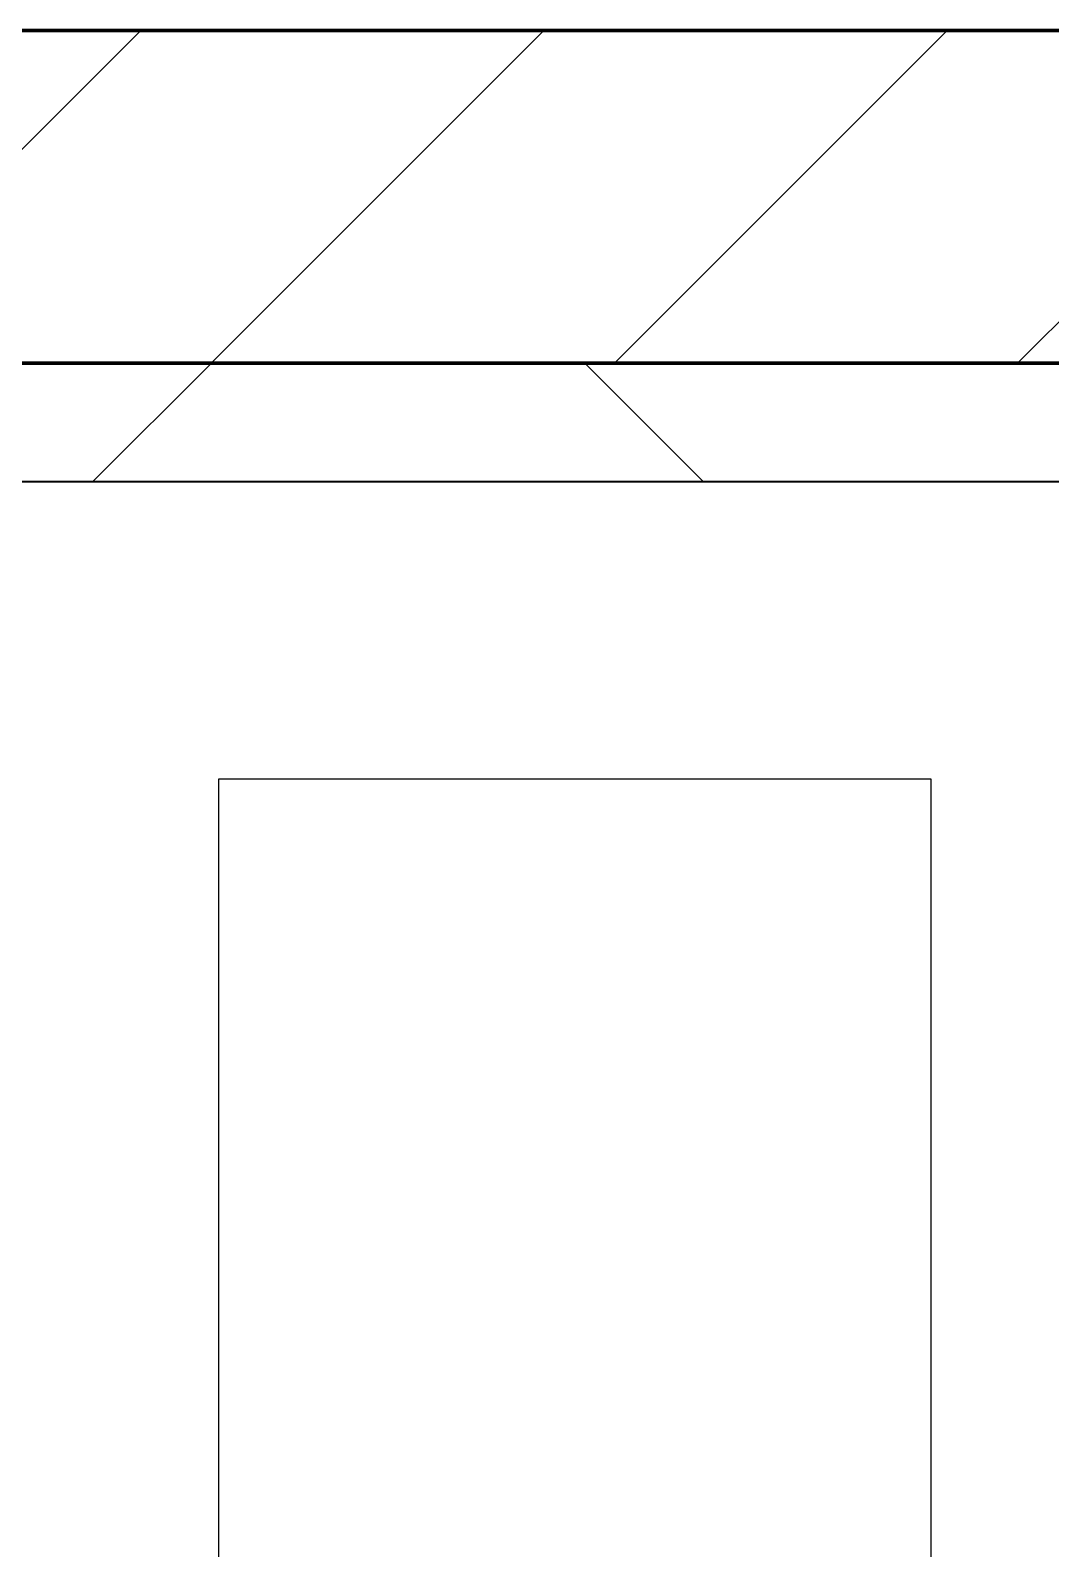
# Model space of a CAD drawing. Header units: millimetres. Extents: x -726012 to -647389, y -20772 to 18805.
# Drawn here: x -714403 to -713974, y 8120 to 8759 of the extents above; entities that cross this region are included whole.
import ezdxf
from ezdxf.xclip import XClip

# ---------------------------------------------------------------- set-up
doc = ezdxf.new("R2010")
doc.units = ezdxf.units.MM
doc.header["$XCLIPFRAME"] = 0
doc.layers.add('000 - WIPEOUT', color=250, linetype='Continuous')
doc.layers.add('A11_ALU.SOLID SHEET', color=2, linetype='Continuous')
for name, color, linetype, lineweight in [('A-GLAZ-CURT', 2, 'Continuous', 9), ('A-WALL', 5, 'Continuous', 35), ('A-WALL-FNSH', 2, 'Continuous', 35), ('A-WALL-PATT', 1, 'Continuous', 35)]:
    doc.layers.add(name, color=color, linetype=linetype, lineweight=lineweight)

# ---------------------------------------------------------------- blocks, each defined once
blk = doc.blocks.new('PPLS-PP19_Custom Tile Pattern - Custom Tile Pattern-V238-4233-01 ENLARGED MULTI-PURPOSE LEVEL - REFLECTED CEILING PLAN - SHEET 4')
at = {"layer": 'A-GLAZ-CURT'}
for p, q in [((-300, 0), (300, 0)), ((300, 0), (-300, 0)), ((195.99, 0), (213.31, 0)), ((213.31, 0), (195.99, 0)), ((230.06, 0), (300, 0)), ((-300, -50), (300, -50)), ((300, -50), (-300, -50))]:
    blk.add_line(p, q, dxfattribs=at)
for points, knots in [([(-252.19, 0), (-222.89, 0), (-173.87, 0), (-129.95, 0), (-110.8, 0), (-99.5, 0), (-91.46, 0)], [-4435.939865, -4435.939865, -4435.939865, -4435.939865, -2700.551212, -1002.059161, -460.363443, 0, 0, 0, 0]), ([(-150.34, 0), (-150.07, 0), (-147.75, 0), (-142.6, 0), (-127.26, 0), (-107.3, 0), (-90.42, 0), (-75.26, 0), (-68.41, 0), (-65.12, 0), (-63.63, 0)], [-4948.728362, -4948.728362, -4948.728362, -4948.728362, -4883.323924, -4440.880425, -4054.690705, -3793.097032, -3402.597032, -3144.956779, -3050.982048, -2969.237017, -2969.237017, -2969.237017, -2969.237017]), ([(-134.15, 0), (-133.32, 0), (-130.31, 0), (-117.33, 0), (-92.04, 0), (-74.02, 0), (-62.74, 0), (-60.36, 0), (-59.97, 0)], [-7657.439573, -7657.439573, -7657.439573, -7657.439573, -7293.749979, -6839.55839, -6236.997189, -5713.340575, -5140.470607, -5006.787413, -5006.787413, -5006.787413, -5006.787413]), ([(-126.5, 0), (-122.44, 0), (-108.71, 0), (-86.68, 0), (-63.44, 0), (-54.4, 0), (-48.53, 0), (-30.79, 0), (-18.03, 0), (8.61, 0), (15.02, 0), (22.91, 0), (31, 0), (39.04, 0), (51.19, 0), (58.74, 0), (61.34, 0), (61.45, 0)], [-5231.017328, -5231.017328, -5231.017328, -5231.017328, -4994.692869, -4542.524482, -4008.285538, -3689.699207, -3546.54457, -3315.260113, -2864.387349, -2439.246196, -2084.094819, -1956.422387, -1818.904206, -1645.594513, -1443.202566, -1228.752106, -1120.932285, -1120.932285, -1120.932285, -1120.932285]), ([(-48.79, 0), (-51.65, 0), (-61.37, 0), (-81.23, 0), (-99.51, 0), (-114.02, 0), (-117.28, 0), (-118.78, 0)], [-1360.9003, -1360.9003, -1360.9003, -1360.9003, -1060.00838, -740.068933, -229.489605, -116.330425, 0, 0, 0, 0]), ([(-26.75, 0), (-27.82, 0), (-36.18, 0), (-53.55, 0), (-78.2, 0), (-102.66, 0), (-114.03, 0), (-116.56, 0)], [-8718.362214, -8718.362214, -8718.362214, -8718.362214, -8532.293389, -8073.216054, -7508.296369, -7004.680444, -6860.357219, -6860.357219, -6860.357219, -6860.357219]), ([(-86.16, 0), (-91.37, 0), (-101.05, 0), (-111.74, 0), (-116.56, 0)], [-1681.3698, -1681.3698, -1681.3698, -1681.3698, -1374.161226, -1123.079761, -1123.079761, -1123.079761, -1123.079761]), ([(-72.93, 0), (-75.51, 0), (-87.54, 0), (-103.49, 0), (-116.31, 0)], [-19442.345229, -19442.345229, -19442.345229, -19442.345229, -18935.241197, -17701.573127, -17701.573127, -17701.573127, -17701.573127]), ([(-115.82, 0), (-114.96, 0), (-110.41, 0), (-96.78, 0), (-75, 0), (-59.07, 0), (-48.76, 0)], [-5724.064692, -5724.064692, -5724.064692, -5724.064692, -5430.283136, -5103.229623, -4799.173296, -4262.601366, -4262.601366, -4262.601366, -4262.601366]), ([(-115.67, 0), (-114.21, 0), (-109.38, 0), (-98.9, 0), (-85.29, 0), (-71.67, 0), (-65.93, 0), (-65.07, 0)], [-3152.568375, -3152.568375, -3152.568375, -3152.568375, -3074.362186, -2902.289527, -2605.247022, -2322.099534, -2241.8264, -2241.8264, -2241.8264, -2241.8264]), ([(9.32, 0), (9.08, 0), (7.65, 0), (2.57, 0), (-12.23, 0), (-25.64, 0), (-40, 0), (-56.24, 0), (-75.59, 0), (-94, 0), (-112.01, 0), (-114.94, 0), (-115.63, 0)], [-2922.926651, -2922.926651, -2922.926651, -2922.926651, -2882.788014, -2720.818881, -2518.50168, -2125.455881, -1792.521578, -1466.981642, -1208.454564, -789.402658, -501.969187, -243.577221, -243.577221, -243.577221, -243.577221]), ([(-48.45, 0), (-51.77, 0), (-62.12, 0), (-85.2, 0), (-105.63, 0), (-114.02, 0), (-115.6, 0)], [-3284.996266, -3284.996266, -3284.996266, -3284.996266, -2842.901703, -2193.204658, -1433.981041, -1149.748693, -1149.748693, -1149.748693, -1149.748693]), ([(-91.46, 0), (-90.09, 0), (-84.7, 0), (-77.43, 0), (-72.73, 0), (-72.64, 0), (-72.64, 0)], [-19832.387487, -19832.387487, -19832.387487, -19832.387487, -19753.885894, -19541.04734, -19478.625389, -19471.062469, -19471.062469, -19471.062469, -19471.062469]), ([(-63.96, 0), (-64.13, 0), (-72.5, 0), (-80.63, 0), (-86.16, 0)], [-2171.769325, -2171.769325, -2171.769325, -2171.769325, -2007.031671, -1681.3698, -1681.3698, -1681.3698, -1681.3698]), ([(-48.22, 0), (-51.56, 0), (-57.86, 0), (-71.66, 0), (-77.83, 0), (-82.66, 0), (-83.28, 0), (-83.28, 0)], [-2339.034095, -2339.034095, -2339.034095, -2339.034095, -2161.752162, -2006.592567, -1646.621388, -1424.436217, -1393.971743, -1393.971743, -1393.971743, -1393.971743]), ([(-83.28, 0), (-83.28, 0), (-82.91, 0), (-76.14, 0), (-63.11, 0), (-53.76, 0), (-48.21, 0)], [-1393.4169, -1393.4169, -1393.4169, -1393.4169, -1353.722004, -1274.333717, -1073.56893, -659.132078, -659.132078, -659.132078, -659.132078]), ([(-66.39, 0), (-66.39, 0), (-63.63, 0), (-53.63, 0), (-34.42, 0), (-29.82, 0), (-29.19, 0)], [-2493.31794, -2493.31794, -2493.31794, -2493.31794, -2315.303971, -1809.437387, -963.711516, -666.19313, -666.19313, -666.19313, -666.19313]), ([(31.18, 0), (25.97, 0), (11.99, 0), (-16.92, 0), (-47.42, 0), (-65.77, 0), (-66.37, 0), (-66.38, 0)], [-4496.803627, -4496.803627, -4496.803627, -4496.803627, -4222.080604, -3745.412743, -2981.410125, -2542.574734, -2498.224237, -2498.224237, -2498.224237, -2498.224237]), ([(-63.63, 0), (-61.49, 0), (-57.39, 0), (-55.21, 0), (-51.13, 0), (-48.87, 0)], [-2969.237017, -2969.237017, -2969.237017, -2969.237017, -2851.217951, -2734.127174, -2598.08239, -2598.08239, -2598.08239, -2598.08239]), ([(-58.83, 0), (-58.37, 0), (-57.29, 0), (-54.23, 0), (-46.33, 0), (-42.62, 0), (-41.76, 0)], [-4859.52896, -4859.52896, -4859.52896, -4859.52896, -4680.891996, -4469.85053, -4321.566175, -4270.495146, -4270.495146, -4270.495146, -4270.495146]), ([(-51.83, 0), (-51.83, 0), (-51.78, 0), (-47.4, 0), (-46.01, 0), (-40.22, 0), (-36.78, 0)], [-632.814994, -632.814994, -632.814994, -632.814994, -627.965721, -508.377888, -260.442412, 0, 0, 0, 0]), ([(-48.23, 0), (-44.62, 0), (-31.81, 0), (-12.78, 0), (4.23, 0), (9.64, 0), (10.14, 0), (10.18, 0)], [-4253.433605, -4253.433605, -4253.433605, -4253.433605, -4065.652676, -3589.737505, -3285.047089, -3066.359526, -3044.715262, -3044.715262, -3044.715262, -3044.715262]), ([(-36.62, 0), (-36.62, 0), (-40.35, 0), (-42.86, 0), (-46.41, 0), (-48.2, 0)], [-4069.478503, -4069.478503, -4069.478503, -4069.478503, -3858.647035, -3538.256648, -3296.057262, -3296.057262, -3296.057262, -3296.057262]), ([(-48.19, 0), (-46.36, 0), (-43.48, 0), (-40.79, 0), (-40.46, 0), (-40.44, 0)], [-2584.332333, -2584.332333, -2584.332333, -2584.332333, -2474.780881, -2410.990208, -2350.645972, -2350.645972, -2350.645972, -2350.645972]), ([(-36.33, 0), (-36.43, 0), (-37.27, 0), (-45.02, 0), (-45.65, 0), (-47.93, 0), (-48.08, 0)], [-1855.773136, -1855.773136, -1855.773136, -1855.773136, -1810.870157, -1672.078046, -1405.135169, -1387.118492, -1387.118492, -1387.118492, -1387.118492]), ([(76.63, 0), (74.8, 0), (67.65, 0), (53.52, 0), (37, 0), (24.07, 0), (12.82, 0), (-2.9, 0), (-20.62, 0), (-32.81, 0), (-42.45, 0), (-47.04, 0), (-47.78, 0)], [-3095.572228, -3095.572228, -3095.572228, -3095.572228, -2950.589685, -2634.532728, -2313.748533, -2106.613311, -1925.670641, -1617.263037, -1290.787923, -1039.307308, -819.71621, -773.893057, -773.893057, -773.893057, -773.893057]), ([(-47.58, 0), (-42.98, 0), (-36.45, 0), (-33.57, 0), (-29.94, 0), (-28.57, 0)], [-643.371574, -643.371574, -643.371574, -643.371574, -296.515819, -83.513472, 0, 0, 0, 0]), ([(-29.03, 0), (-33.97, 0), (-40.03, 0), (-46.07, 0), (-47.09, 0)], [-2680.714891, -2680.714891, -2680.714891, -2680.714891, -2413.671296, -2359.029104, -2359.029104, -2359.029104, -2359.029104]), ([(-41.76, 0), (-39.9, 0), (-37.72, 0), (-36.92, 0), (-36.77, 0)], [-4270.495146, -4270.495146, -4270.495146, -4270.495146, -4161.040818, -4106.245333, -4106.245333, -4106.245333, -4106.245333]), ([(-36.78, 0), (-32.43, 0), (-19.22, 0), (8.83, 0), (43.36, 0), (70.92, 0), (82.12, 0), (83.66, 0)], [-6191.144455, -6191.144455, -6191.144455, -6191.144455, -5862.463379, -5340.621928, -4573.028122, -4094.177415, -3869.465285, -3869.465285, -3869.465285, -3869.465285]), ([(-36.29, 0), (-36.29, 0), (-34.66, 0), (-28.88, 0), (-26.95, 0), (-26.54, 0)], [-9150.272121, -9150.272121, -9150.272121, -9150.272121, -9057.163041, -8919.836787, -8834.607043, -8834.607043, -8834.607043, -8834.607043]), ([(19.77, 0), (14.26, 0), (1.26, 0), (-16.58, 0), (-34.76, 0), (-36.04, 0)], [-10229.544997, -10229.544997, -10229.544997, -10229.544997, -9884.23066, -9424.652049, -9182.880979, -9182.880979, -9182.880979, -9182.880979]), ([(-33.34, 0), (-33.34, 0), (-32.93, 0), (-31.16, 0), (-30.52, 0)], [-2415.024266, -2415.024266, -2415.024266, -2415.024266, -2357.633367, -2323.618664, -2323.618664, -2323.618664, -2323.618664]), ([(20.12, 0), (14.04, 0), (0.69, 0), (-17.84, 0), (-30.57, 0), (-31.82, 0), (-32, 0)], [-3664.987126, -3664.987126, -3664.987126, -3664.987126, -3333.063701, -2994.501669, -2698.150104, -2614.070998, -2614.070998, -2614.070998, -2614.070998]), ([(-30.76, 0), (-30.73, 0), (-29.99, 0), (-23.47, 0), (-15.75, 0), (-15.19, 0)], [-54176.191683, -54176.191683, -54176.191683, -54176.191683, -54157.274271, -53749.15266, -53717.791567, -53717.791567, -53717.791567, -53717.791567]), ([(-30.52, 0), (-27.11, 0), (-17.83, 0), (5.99, 0), (22.06, 0), (37.44, 0), (45.92, 0), (57.76, 0), (64.47, 0), (72.74, 0), (75.22, 0), (76.03, 0), (76.21, 0)], [-2323.618664, -2323.618664, -2323.618664, -2323.618664, -2142.497158, -1716.209403, -1206.526904, -1089.329421, -901.315459, -753.071572, -495.328968, -421.953223, -334.951786, -290.452333, -290.452333, -290.452333, -290.452333]), ([(-13, 0), (-14.35, 0), (-17.68, 0), (-25.97, 0), (-29.52, 0), (-30.21, 0)], [-55207.591944, -55207.591944, -55207.591944, -55207.591944, -54789.006179, -54461.685999, -54290.791712, -54290.791712, -54290.791712, -54290.791712]), ([(8.33, 0), (8.19, 0), (7.18, 0), (0.32, 0), (-13.89, 0), (-24.92, 0), (-29.03, 0)], [-3574.286521, -3574.286521, -3574.286521, -3574.286521, -3526.962355, -3285.499107, -2903.012179, -2680.714891, -2680.714891, -2680.714891, -2680.714891]), ([(-28.98, 0), (-28.66, 0), (-27.39, 0), (-24.45, 0), (-22.56, 0)], [-166.548282, -166.548282, -166.548282, -166.548282, -102.06493, 0, 0, 0, 0]), ([(-28.57, 0), (-26.93, 0), (-20.29, 0), (-11.45, 0), (2.08, 0), (13.15, 0), (21.24, 0), (24.62, 0), (24.72, 0), (24.72, 0)], [-5361.429781, -5361.429781, -5361.429781, -5361.429781, -5261.36855, -5050.479954, -4785.90057, -4596.498881, -4445.288762, -4384.376941, -4376.041937, -4376.041937, -4376.041937, -4376.041937]), ([(-22.56, 0), (-20.27, 0), (-17.03, 0), (-11.36, 0), (-7.66, 0), (-6.6, 0), (-6.44, 0)], [-56468.192263, -56468.192263, -56468.192263, -56468.192263, -56344.022017, -56303.229861, -56166.290093, -56124.392176, -56124.392176, -56124.392176, -56124.392176]), ([(-15.19, 0), (-13.07, 0), (7.48, 0), (42.82, 0), (88.72, 0), (120.63, 0), (138.28, 0), (138.53, 0)], [-461.142613, -461.142613, -461.142613, -461.142613, -429.606584, -390.253598, -346.313304, -291.370682, -290.5735, -290.5735, -290.5735, -290.5735]), ([(-6.54, 0), (-6.73, 0), (-7.2, 0), (-7.6, 0), (-7.79, 0)], [-56009.792147, -56009.792147, -56009.792147, -56009.792147, -55949.290093, -55895.192118, -55895.192118, -55895.192118, -55895.192118]), ([(-2.63, 0), (-2.47, 0), (-1.22, 0), (4.92, 0), (15.97, 0), (22.54, 0), (24.49, 0)], [-226.825321, -226.825321, -226.825321, -226.825321, -220.269177, -206.416616, -198.214427, -187.717507, -187.717507, -187.717507, -187.717507]), ([(20.05, 0), (19.46, 0), (9.65, 0), (3.08, 0), (-1.67, 0), (-2.25, 0)], [-288.290137, -288.290137, -288.290137, -288.290137, -285.83788, -246.234814, -234.646884, -234.646884, -234.646884, -234.646884]), ([(24.69, 0), (24.54, 0), (20.99, 0), (15.48, 0), (10.8, 0), (9.63, 0)], [-4368.572414, -4368.572414, -4368.572414, -4368.572414, -4306.476363, -4080.000647, -3772.857994, -3772.857994, -3772.857994, -3772.857994]), ([(18.16, 0), (19.15, 0), (24.25, 0), (25.66, 0), (26.12, 0)], [-5700.113719, -5700.113719, -5700.113719, -5700.113719, -5554.232259, -5302.431367, -5302.431367, -5302.431367, -5302.431367]), ([(87.73, 0), (86.12, 0), (82.19, 0), (74.4, 0), (62.26, 0), (51.85, 0), (43.81, 0), (29.53, 0), (22.44, 0), (20.39, 0), (20.02, 0)], [-7290.843129, -7290.843129, -7290.843129, -7290.843129, -7135.649961, -6924.452779, -6738.82075, -6548.303034, -6314.283804, -6135.05769, -5972.647715, -5929.211345, -5929.211345, -5929.211345, -5929.211345]), ([(30.82, 0), (29.27, 0), (25.71, 0), (22.12, 0), (20.1, 0)], [-10462.034656, -10462.034656, -10462.034656, -10462.034656, -10363.088938, -10236.448052, -10236.448052, -10236.448052, -10236.448052]), ([(87.7, 0), (77.86, 0), (60.25, 0), (37.01, 0), (25.29, 0), (20.85, 0)], [-359.791889, -359.791889, -359.791889, -359.791889, -330.153101, -307.516438, -289.397823, -289.397823, -289.397823, -289.397823]), ([(70.61, 0), (66.16, 0), (55.8, 0), (39.61, 0), (29.92, 0), (22.48, 0), (20.89, 0)], [-4647.237329, -4647.237329, -4647.237329, -4647.237329, -4326.416877, -4098.545751, -3766.694881, -3679.062885, -3679.062885, -3679.062885, -3679.062885]), ([(27.44, 0), (27.9, 0), (29.54, 0), (38.07, 0), (53.39, 0), (71.67, 0), (84.83, 0), (85.58, 0), (87.84, 0), (88.4, 0)], [-5037.309798, -5037.309798, -5037.309798, -5037.309798, -4887.603822, -4705.298446, -4353.683244, -3960.84581, -3759.045785, -3336.541051, -3214.635246, -3214.635246, -3214.635246, -3214.635246]), ([(27.89, 0), (29.09, 0), (33.4, 0), (48.37, 0), (71.92, 0), (100.57, 0), (116.36, 0), (128.63, 0), (128.95, 0)], [-147.777612, -147.777612, -147.777612, -147.777612, -135.792042, -118.513713, -97.899267, -63.759246, -39.050993, -35.895543, -35.895543, -35.895543, -35.895543]), ([(53.18, 0), (53.06, 0), (52.22, 0), (44.99, 0), (36.46, 0), (30.82, 0)], [-622.740158, -622.740158, -622.740158, -622.740158, -566.066452, -360.610861, 0, 0, 0, 0]), ([(136.44, 0), (121.66, 0), (86.93, 0), (51.16, 0), (31.18, 0)], [-106.750556, -106.750556, -106.750556, -106.750556, -59.610984, 0, 0, 0, 0]), ([(88.44, 0), (82.09, 0), (70.98, 0), (57.82, 0), (46.51, 0), (41.18, 0), (36.02, 0), (35.54, 0), (35.54, 0)], [-380.891202, -380.891202, -380.891202, -380.891202, -357.622665, -341.267687, -334.000314, -326.15566, -319.318397, -317.489778, -317.489778, -317.489778, -317.489778]), ([(36.29, 0), (37.77, 0), (48.82, 0), (64.79, 0), (95.91, 0), (124.45, 0), (132.42, 0), (134.6, 0)], [-314.598523, -314.598523, -314.598523, -314.598523, -305.899624, -287.17622, -249.500363, -194.761443, -152.241002, -152.241002, -152.241002, -152.241002]), ([(61.47, 0), (61.47, 0), (61.21, 0), (54.61, 0), (53.71, 0), (53.56, 0)], [-1113.311073, -1113.311073, -1113.311073, -1113.311073, -1096.402191, -891.204116, -747.28819, -747.28819, -747.28819, -747.28819]), ([(76.22, 0), (75.58, 0), (73.64, 0), (71.05, 0), (70.61, 0)], [-193.634889, -193.634889, -193.634889, -193.634889, -31.537676, 0, 0, 0, 0]), ([(103.09, 0), (101.08, 0), (96.22, 0), (91.3, 0), (88.44, 0)], [-375.435014, -375.435014, -375.435014, -375.435014, -369.147452, -360.531933, -360.531933, -360.531933, -360.531933]), ([(114.39, 0), (114.2, 0), (112.08, 0), (105.42, 0), (94.78, 0), (90.68, 0), (88.44, 0)], [-8148.58938, -8148.58938, -8148.58938, -8148.58938, -8105.191388, -7723.759874, -7531.75727, -7313.718779, -7313.718779, -7313.718779, -7313.718779]), ([(156.79, 0), (152.58, 0), (139.6, 0), (114.81, 0), (94.22, 0), (88.54, 0)], [-496.291734, -496.291734, -496.291734, -496.291734, -458.593899, -401.860199, -381.017509, -381.017509, -381.017509, -381.017509]), ([(94.4, 0), (94.4, 0), (94.64, 0), (99.11, 0), (108.97, 0), (120.79, 0), (137.98, 0), (149.73, 0), (155.75, 0)], [-2348.345796, -2348.345796, -2348.345796, -2348.345796, -2310.419338, -2233.599744, -2052.234781, -1843.028543, -1530.39897, -1193.047058, -1193.047058, -1193.047058, -1193.047058]), ([(129.02, 0), (129.02, 0), (124.41, 0), (122.35, 0), (114.96, 0), (108.04, 0), (103.09, 0)], [-35.386604, -35.386604, -35.386604, -35.386604, -31.430235, -22.807238, -15.488593, 0, 0, 0, 0]), ([(155.85, 0), (154.77, 0), (150.5, 0), (143.29, 0), (134.04, 0), (126.24, 0), (118.6, 0), (114.23, 0), (111.98, 0), (105.66, 0), (105.23, 0), (105.23, 0)], [-10207.180381, -10207.180381, -10207.180381, -10207.180381, -10098.273015, -9847.788484, -9677.714971, -9567.007022, -9453.21225, -9220.200448, -9012.77275, -8966.157302, -8929.495943, -8929.495943, -8929.495943, -8929.495943]), ([(105.26, 0), (105.52, 0), (111.01, 0), (112.65, 0), (113.59, 0)], [-8920.561005, -8920.561005, -8920.561005, -8920.561005, -8814.835624, -8577.462505, -8577.462505, -8577.462505, -8577.462505]), ([(128.58, 0), (128.8, 0), (130.16, 0), (139.26, 0), (152.67, 0), (161.24, 0), (162.19, 0), (162.75, 0)], [-633.326174, -633.326174, -633.326174, -633.326174, -627.736123, -618.981161, -602.094757, -592.980799, -581.414464, -581.414464, -581.414464, -581.414464]), ([(137.1, 0), (136, 0), (133.64, 0), (129.87, 0), (129.11, 0)], [-670.405967, -670.405967, -670.405967, -670.405967, -651.020627, -640.742133, -640.742133, -640.742133, -640.742133]), ([(156.77, 0), (158.18, 0), (169.63, 0), (185.23, 0), (193.62, 0), (194.69, 0), (194.79, 0)], [-1174.102828, -1174.102828, -1174.102828, -1174.102828, -1095.004608, -529.74427, -295.064701, -265.121568, -265.121568, -265.121568, -265.121568]), ([(168.37, 0), (167.68, 0), (164.96, 0), (161.13, 0), (157.72, 0)], [-543.375029, -543.375029, -543.375029, -543.375029, -530.793311, -499.095705, -499.095705, -499.095705, -499.095705]), ([(193.8, 0), (193.33, 0), (190.11, 0), (183.13, 0), (171, 0), (161.95, 0), (161.28, 0), (158.35, 0), (157.85, 0), (157.77, 0)], [-11665.349007, -11665.349007, -11665.349007, -11665.349007, -11565.880756, -11105.624034, -10839.086983, -10768.332124, -10666.779182, -10580.760289, -10550.278881, -10550.278881, -10550.278881, -10550.278881]), ([(292.32, 0), (281.4, 0), (251.65, 0), (207.11, 0), (177.41, 0), (159.34, 0), (158.33, 0), (158.3, 0)], [-277.543685, -277.543685, -277.543685, -277.543685, -244.693688, -187.987675, -143.776725, -129.632772, -123.352749, -123.352749, -123.352749, -123.352749]), ([(159.07, 0), (159.13, 0), (160.84, 0), (165.21, 0), (174.15, 0), (185.98, 0), (208.82, 0), (219.42, 0), (230.06, 0)], [-115.643202, -115.643202, -115.643202, -115.643202, -114.681583, -87.660824, -65.295536, -41.623857, -24.459831, 0, 0, 0, 0]), ([(162.75, 0), (165.4, 0), (170.91, 0), (172.61, 0), (172.61, 0)], [-111.264224, -111.264224, -111.264224, -111.264224, -56.742688, -19.085662, -19.085662, -19.085662, -19.085662]), ([(247.1, 0), (246.76, 0), (245.04, 0), (238.34, 0), (226.56, 0), (221.1, 0), (200.27, 0), (182.99, 0), (174.27, 0), (169.67, 0), (168.99, 0)], [-9649.085549, -9649.085549, -9649.085549, -9649.085549, -9581.591397, -9406.094246, -9221.510254, -9016.44624, -8717.832359, -8253.978395, -8152.463617, -8069.855175, -8069.855175, -8069.855175, -8069.855175]), ([(215.22, 0), (214.62, 0), (210.55, 0), (203.98, 0), (187.54, 0), (175.3, 0), (169.49, 0)], [-203.825446, -203.825446, -203.825446, -203.825446, -198.527383, -184.406837, -162.427601, -142.916156, -142.916156, -142.916156, -142.916156]), ([(171.51, 0), (176.48, 0), (193.23, 0), (201.73, 0), (208.81, 0), (213.9, 0), (241.96, 0), (266.73, 0), (281.71, 0), (289.39, 0), (292.44, 0), (293.37, 0)], [-7971.819559, -7971.819559, -7971.819559, -7971.819559, -7784.112253, -7606.717214, -7289.299508, -7042.621073, -6582.165592, -6068.460911, -5766.029927, -5566.724884, -5463.307426, -5463.307426, -5463.307426, -5463.307426]), ([(172.07, 0), (177.66, 0), (187.87, 0), (201.08, 0), (207.47, 0), (213.96, 0), (215.11, 0)], [-255.364076, -255.364076, -255.364076, -255.364076, -237.955587, -223.92608, -215.862851, -208.75215, -208.75215, -208.75215, -208.75215]), ([(300, 0), (288.22, 0), (262, 0), (230.43, 0), (219.94, 0), (219.02, 0)], [-12528.858583, -12528.858583, -12528.858583, -12528.858583, -11905.454923, -11162.864862, -10856.732305, -10856.732305, -10856.732305, -10856.732305]), ([(219.9, 0), (220.86, 0), (227.84, 0), (242.06, 0), (246.54, 0), (246.96, 0)], [-10670.940496, -10670.940496, -10670.940496, -10670.940496, -10511.382485, -9925.173265, -9834.877357, -9834.877357, -9834.877357, -9834.877357]), ([(284.76, 0), (284.76, 0), (285.09, 0), (287.47, 0), (293.59, 0), (297.76, 0), (300, 0)], [-4110.630118, -4110.630118, -4110.630118, -4110.630118, -4053.389046, -3959.664717, -3862.421465, -3746.95702, -3746.95702, -3746.95702, -3746.95702]), ([(293.34, 0), (292.14, 0), (289.12, 0), (285.38, 0), (284.87, 0)], [-4539.118746, -4539.118746, -4539.118746, -4539.118746, -4358.271401, -4143.037883, -4143.037883, -4143.037883, -4143.037883]), ([(293.44, 0), (295.05, 0), (296.91, 0), (297.86, 0), (298.09, 0)], [-5460.750909, -5460.750909, -5460.750909, -5460.750909, -5280.360606, -5199.253518, -5199.253518, -5199.253518, -5199.253518])]:
    blk.add_open_spline(points, degree=3, knots=knots, dxfattribs=at)
for points in [[(-48.46, 0), (-50.22, 0), (-51.55, 0), (-51.79, 0)], [(-39.84, 0), (-39.08, 0), (-38.11, 0), (-37.36, 0)], [(19.75, 0), (19.06, 0), (18.58, 0), (18.16, 0)], [(24.49, 0), (25.23, 0), (25.72, 0), (26.04, 0)], [(80.35, 0), (79.57, 0), (78.27, 0), (76.63, 0)], [(84.06, 0), (83.48, 0), (82.41, 0), (81.72, 0)], [(88.86, 0), (90.74, 0), (93.02, 0), (94.33, 0)], [(168.74, 0), (168.74, 0), (169.81, 0), (171.51, 0)], [(195.11, 0), (194.91, 0), (194.44, 0), (193.8, 0)], [(300, 0), (297.81, 0), (295.62, 0), (293.43, 0)], [(297.38, 0), (296.48, 0), (295.14, 0), (293.44, 0)]]:
    blk.add_open_spline(points, degree=3, dxfattribs=at)
blk = doc.blocks.new('PPLS-PP19_Custom Tile Pattern - Custom Tile Pattern-V239-4233-01 ENLARGED MULTI-PURPOSE LEVEL - REFLECTED CEILING PLAN - SHEET 4')
at = {"layer": 'A-GLAZ-CURT'}
for p, q in [((-300, 0), (300, 0)), ((300, 0), (-300, 0)), ((-293.07, 0), (-275.75, 0)), ((-275.75, 0), (-293.07, 0)), ((-300, -50), (300, -50)), ((300, -50), (-300, -50))]:
    blk.add_line(p, q, dxfattribs=at)
at = {"layer": 'A-GLAZ-CURT', "flags": 128}
for points in [[(-300, 0), (-291.56, 0), (-283.3, 0), (-275.2, 0), (-267.26, 0), (-259.45, 0), (-251.77, 0), (-244.2, 0), (-236.74, 0), (-229.36, 0), (-222.06, 0), (-214.83, 0), (-207.71, 0), (-200.76, 0), (-194.02, 0), (-187.54, 0), (-181.38, 0), (-175.58, 0), (-170.25, 0)], [(-169.91, 0), (-174.47, 0), (-179.49, 0), (-184.81, 0), (-190.44, 0), (-196.37, 0), (-202.58, 0), (-209.04, 0), (-215.73, 0), (-222.63, 0), (-229.72, 0), (-236.97, 0), (-244.39, 0), (-251.96, 0), (-259.67, 0), (-267.51, 0), (-275.48, 0), (-283.55, 0), (-291.73, 0), (-300, 0)]]:
    blk.add_lwpolyline(points, dxfattribs=at)
at = {"layer": 'A-GLAZ-CURT'}
for points, knots in [([(-300, 0), (-284.65, 0), (-236.57, 0), (-174.61, 0), (-129.95, 0), (-112.43, 0), (-104.46, 0), (-101.62, 0)], [-5323.127839, -5323.127839, -5323.127839, -5323.127839, -4502.809032, -2700.551212, -1002.059161, -460.363443, -229.942231, -229.942231, -229.942231, -229.942231]), ([(-101.94, 0), (-111.77, 0), (-143.96, 0), (-202.69, 0), (-262.56, 0), (-294.48, 0), (-300, 0)], [-18185.849118, -18185.849118, -18185.849118, -18185.849118, -17136.203329, -15131.813646, -13729.592194, -13439.944408, -13439.944408, -13439.944408, -13439.944408])]:
    blk.add_open_spline(points, degree=3, knots=knots, dxfattribs=at)
blk = doc.blocks.new('*U885')
at = {"layer": 'A-GLAZ-CURT', "rotation": 180}
for name, p in [('PPLS-PP19_Custom Tile Pattern - Custom Tile Pattern-V239-4233-01 ENLARGED MULTI-PURPOSE LEVEL - REFLECTED CEILING PLAN - SHEET 4', (-38400, 16110.41)), ('PPLS-PP19_Custom Tile Pattern - Custom Tile Pattern-V238-4233-01 ENLARGED MULTI-PURPOSE LEVEL - REFLECTED CEILING PLAN - SHEET 4', (-37800, 16110.41))]:
    blk.add_blockref(name, p, dxfattribs=at)
blk = doc.blocks.new('*U1253')
at = {"color": 3}
blk.add_wipeout([(-275, 31950), (275, 31950), (275, 31650), (-275, 31650)], dxfattribs=at).dxf.layer = '000 - WIPEOUT'
at = {"layer": 'A11_ALU.SOLID SHEET', "color": 0, "linetype": 'ByBlock'}
blk.add_lwpolyline([(-275, 31650), (275, 31650), (275, 31950), (-275, 31950)], close=True, dxfattribs=at)
blk = doc.blocks.new('*U1287')
blk.add_lwpolyline([(21173.36, -580), (28210, -580), (28210, -6849.96), (45954.15, -6849.96), (45954.15, 600), (82995.06, 600), (83086.47, 650), (90052, 650), (90392, 990), (103159.16, 990), (103159.16, 4990), (21173.36, 4990), (21173.36, 3485.45), (21203.36, 3485.45), (21203.36, 925.54), (21173.36, 925.54), (21173.36, -580)])
at = {"layer": 'A11_ALU.SOLID SHEET', "color": 0, "linetype": 'ByBlock', "rotation": 90}
blk.add_blockref('*U1253', (62308.5, 4590), dxfattribs=at)

msp = doc.modelspace()

# ---------------------------------------------------------------- hatches: boundary and pattern name
at = {"layer": 'A-WALL-PATT', "lineweight": 9}
h = msp.add_hatch(dxfattribs=at)
h.set_pattern_fill('FP_2', color=256, style=0, pattern_type=2)
h.set_pattern_definition([(45, (0, 0), (-84.852814, 84.852814), [])])
h.paths.add_polyline_path([(-653287.78, 8619.02), (-652194.48, 8619.02), (-652194.48, 8759.02), (-722165.55, 8759.02), (-722165.55, 8619.02), (-719625.62, 8619.02), (-719676.02, 8641.53), (-719679.79, 8639.36), (-719684.96, 8639.36), (-719691.03, 8644.02), (-719692.03, 8648.69), (-719757.37, 8677.88), (-719739.02, 8718.97), (-719515.31, 8619.02), (-716025.62, 8619.02), (-716076.02, 8641.53), (-716079.79, 8639.36), (-716084.96, 8639.36), (-716091.03, 8644.02), (-716092.03, 8648.69), (-716157.37, 8677.88), (-716139.02, 8718.97), (-715915.31, 8619.02), (-712425.62, 8619.02), (-712476.02, 8641.53), (-712479.79, 8639.36), (-712484.96, 8639.36), (-712491.03, 8644.02), (-712492.03, 8648.69), (-712557.37, 8677.88), (-712539.02, 8718.97), (-712315.31, 8619.02), (-708825.62, 8619.02), (-708876.02, 8641.53), (-708879.79, 8639.36), (-708884.96, 8639.36), (-708891.03, 8644.02), (-708892.03, 8648.69), (-708957.37, 8677.88), (-708939.02, 8718.97), (-708715.31, 8619.02), (-705225.62, 8619.02), (-705276.02, 8641.53), (-705279.79, 8639.36), (-705284.96, 8639.36), (-705291.03, 8644.02), (-705292.03, 8648.69), (-705357.37, 8677.88), (-705339.02, 8718.97), (-705115.31, 8619.02), (-701625.62, 8619.02), (-701676.02, 8641.53), (-701679.79, 8639.36), (-701684.96, 8639.36), (-701691.03, 8644.02), (-701692.03, 8648.69), (-701757.37, 8677.88), (-701739.02, 8718.97), (-701515.31, 8619.02), (-698025.62, 8619.02), (-698076.02, 8641.53), (-698079.79, 8639.36), (-698084.96, 8639.36), (-698091.03, 8644.02), (-698092.03, 8648.69), (-698157.37, 8677.88), (-698139.02, 8718.97), (-697915.31, 8619.02), (-694425.62, 8619.02), (-694476.02, 8641.53), (-694479.79, 8639.36), (-694484.96, 8639.36), (-694491.03, 8644.02), (-694492.03, 8648.69), (-694557.37, 8677.88), (-694539.02, 8718.97), (-694315.31, 8619.02), (-690825.62, 8619.02), (-690876.02, 8641.53), (-690879.79, 8639.36), (-690884.96, 8639.36), (-690891.03, 8644.02), (-690892.03, 8648.69), (-690957.37, 8677.88), (-690939.02, 8718.97), (-690715.31, 8619.02), (-687225.62, 8619.02), (-687276.02, 8641.53), (-687279.79, 8639.36), (-687284.96, 8639.36), (-687291.03, 8644.02), (-687292.03, 8648.69), (-687357.37, 8677.88), (-687339.02, 8718.97), (-687115.31, 8619.02), (-683626.8, 8619.54), (-683676.02, 8641.53), (-683679.79, 8639.36), (-683684.96, 8639.36), (-683691.03, 8644.02), (-683692.03, 8648.69), (-683757.37, 8677.88), (-683739.02, 8718.97), (-683515.31, 8619.02), (-680025.62, 8619.02), (-680076.02, 8641.53), (-680079.79, 8639.36), (-680084.96, 8639.36), (-680091.03, 8644.02), (-680092.03, 8648.69), (-680157.37, 8677.88), (-680139.02, 8718.97), (-679915.31, 8619.02), (-676425.62, 8619.02), (-676476.02, 8641.53), (-676479.79, 8639.36), (-676484.96, 8639.36), (-676491.03, 8644.02), (-676492.03, 8648.69), (-676557.37, 8677.88), (-676539.02, 8718.97), (-676315.31, 8619.02), (-672825.62, 8619.02), (-672876.02, 8641.53), (-672879.79, 8639.36), (-672884.96, 8639.36), (-672891.03, 8644.02), (-672892.03, 8648.69), (-672957.37, 8677.88), (-672939.02, 8718.97), (-672715.31, 8619.02), (-669225.62, 8619.02), (-669276.02, 8641.53), (-669279.79, 8639.36), (-669284.96, 8639.36), (-669291.03, 8644.02), (-669292.03, 8648.69), (-669357.37, 8677.88), (-669339.02, 8718.97), (-669115.31, 8619.02), (-665625.62, 8619.02), (-665676.02, 8641.53), (-665679.79, 8639.36), (-665684.96, 8639.36), (-665691.03, 8644.02), (-665692.03, 8648.69), (-665757.37, 8677.88), (-665739.02, 8718.97), (-665515.31, 8619.02), (-662025.62, 8619.02), (-662076.02, 8641.53), (-662079.79, 8639.36), (-662084.96, 8639.36), (-662091.03, 8644.02), (-662092.03, 8648.69), (-662157.37, 8677.88), (-662139.02, 8718.97), (-661915.31, 8619.02), (-658425.62, 8619.02), (-658476.02, 8641.53), (-658480.95, 8639.36), (-658484.96, 8639.36), (-658491.03, 8644.02), (-658492.03, 8648.69), (-658557.37, 8677.88), (-658539.02, 8718.97), (-658315.31, 8619.02), (-654825.62, 8619.02), (-654876.02, 8641.53), (-654879.79, 8639.36), (-654884.96, 8639.36), (-654891.03, 8644.02), (-654892.03, 8648.69), (-654957.37, 8677.88), (-654939.02, 8718.97), (-654715.31, 8619.02), (-653356.11, 8619.02)])
h = msp.add_hatch(dxfattribs=at)
h.set_pattern_fill('FP_3', color=256, style=0, pattern_type=2)
h.set_pattern_definition([(45, (0, 0), (-212.13203, 212.13203), []), (135, (0, 0), (-212.13203, -212.13203), [])])
h.paths.add_polyline_path([(-652194.48, 8569.02), (-652194.48, 8619.02), (-654715.31, 8619.02), (-654603.39, 8569.02), (-652262.82, 8569.02)])
h.paths.add_polyline_path([(-655132.72, 8569.02), (-654713.71, 8569.02), (-654825.62, 8619.02), (-658315.31, 8619.02), (-658203.39, 8569.02), (-655201.05, 8569.02)])
h.paths.add_polyline_path([(-658344.29, 8569.02), (-658313.71, 8569.02), (-658425.62, 8619.02), (-661915.31, 8619.02), (-661803.39, 8569.02), (-658412.62, 8569.02)])
h.paths.add_polyline_path([(-662444.15, 8569.02), (-661913.71, 8569.02), (-662025.62, 8619.02), (-665515.31, 8619.02), (-665403.39, 8569.02), (-662512.48, 8569.02)])
h.paths.add_polyline_path([(-665782.37, 8569.02), (-665513.71, 8569.02), (-665625.62, 8619.02), (-669115.31, 8619.02), (-669003.39, 8569.02), (-665860.71, 8569.02)])
h.paths.add_polyline_path([(-670712.22, 8569.02), (-669113.71, 8569.02), (-669225.62, 8619.02), (-672715.31, 8619.02), (-672603.39, 8569.02), (-670780.55, 8569.02)])
h.paths.add_polyline_path([(-672967.14, 8569.02), (-672713.71, 8569.02), (-672825.62, 8619.02), (-676315.31, 8619.02), (-676203.39, 8569.02), (-672982.37, 8569.02)])
h.paths.add_polyline_path([(-676313.71, 8569.02), (-676425.62, 8619.02), (-679915.31, 8619.02), (-679803.39, 8569.02), (-676315.37, 8569.02)])
h.paths.add_polyline_path([(-679913.71, 8569.02), (-680025.62, 8619.02), (-683515.31, 8619.02), (-683403.39, 8569.02), (-679936.92, 8569.02)])
h.paths.add_polyline_path([(-685676.73, 8569.02), (-683513.71, 8569.02), (-683626.8, 8619.02), (-687115.31, 8619.02), (-687003.39, 8569.02), (-685745.06, 8569.02)])
h.paths.add_polyline_path([(-687113.71, 8569.02), (-687225.62, 8619.02), (-690715.31, 8619.02), (-690603.39, 8569.02), (-687180.02, 8569.02)])
h.paths.add_polyline_path([(-690713.71, 8569.02), (-690825.62, 8619.02), (-694315.31, 8619.02), (-694203.39, 8569.02), (-690733.24, 8569.02)])
h.paths.add_polyline_path([(-700582.37, 8569.02), (-697913.71, 8569.02), (-698025.62, 8619.02), (-701515.31, 8619.02), (-701403.39, 8569.02), (-700709.58, 8569.02)])
h.paths.add_polyline_path([(-694313.71, 8569.02), (-694425.62, 8619.02), (-697915.31, 8619.02), (-697803.39, 8569.02), (-694354.78, 8569.02)])
h.paths.add_polyline_path([(-701513.71, 8569.02), (-701625.62, 8619.02), (-705115.31, 8619.02), (-705003.39, 8569.02), (-701529.55, 8569.02)])
h.paths.add_polyline_path([(-707132.7, 8569.02), (-705113.71, 8569.02), (-705225.62, 8619.02), (-708715.31, 8619.02), (-708603.39, 8569.02), (-707269.37, 8569.02)])
h.paths.add_polyline_path([(-708713.71, 8569.02), (-708825.62, 8619.02), (-712315.31, 8619.02), (-712203.39, 8569.02), (-708772.65, 8569.02)])
h.paths.add_polyline_path([(-712582.37, 8569.02), (-712313.71, 8569.02), (-712425.62, 8619.02), (-715915.31, 8619.02), (-715803.39, 8569.02), (-712599.19, 8569.02)])
h.paths.add_polyline_path([(-721277.24, 8569.02), (-719513.71, 8569.02), (-719625.62, 8619.02), (-722165.55, 8619.02), (-722165.55, 8569.02), (-721345.58, 8569.02)])
h.paths.add_polyline_path([(-717519.03, 8569.02), (-715913.71, 8569.02), (-716025.62, 8619.02), (-719515.31, 8619.02), (-719403.39, 8569.02), (-717587.36, 8569.02)])

# ---------------------------------------------------------------- linework, layer by layer
at = {"layer": 'A-WALL', "color": 7, "lineweight": 70}
for p, q in [((-714982.37, 8759.02), (-712582.37, 8759.02)), ((-712582.37, 8619.02), (-714982.37, 8619.02)), ((-714982.37, 8619.02), (-712582.37, 8619.02))]:
    msp.add_line(p, q, dxfattribs=at)
at = {"layer": 'A-WALL-FNSH', "color": 250}
msp.add_line((-712582.37, 8569.02), (-714982.37, 8569.02), dxfattribs=at)

# ---------------------------------------------------------------- block references
msp.add_blockref('*U885', (-676282.37, -7541.39))

# ---------------------------------------------------------------- next in the draw order: block references
at = {"layer": 'A11_ALU.SOLID SHEET'}
ref = msp.add_blockref('*U1287', (-744682.37, 3579.02), dxfattribs=at)
XClip(ref).set_block_clipping_path([(22516.8245944298, -23612.0000696909), (92487.8891097467, 7199.9972603897)])

doc.saveas('drawing.dxf')
